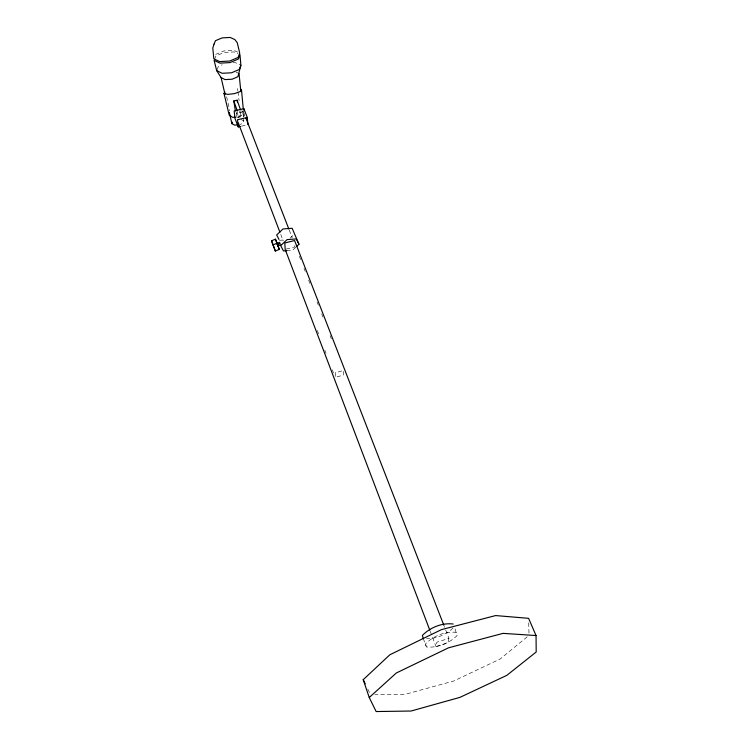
<?xml version="1.0" encoding="UTF-8"?>
<svg xmlns="http://www.w3.org/2000/svg" width="749" height="749" viewBox="0 0 749 749"><rect width="100%" height="100%" fill="white"/><g stroke="black" fill="none" stroke-linecap="round" stroke-linejoin="round"><path stroke-width="0.56" stroke-dasharray="3.75 2.81" d="M448.941 638.373L447.911 642.764L436.012 646.546L436.929 642.183L448.941 638.373L444.288 626.389M242.863 111.685L243.79 120.926L243.051 123.164L240.204 124.465M217.107 69.582L218.362 66.436L222.228 64.788M214.467 59.48L215.909 55.95L224.176 52.477L234.1 51.924L238.013 53.722M290.088 238.145L293.252 235.158M295.771 247.254L292.578 250.241L286.886 250.681M453.098 627.934C446.189 634.675 436.152 638.822 426.537 638.766M527.24 636.819L500.135 659.008L453.735 681L405.125 694.342L374.959 694.314M238.163 117.228L242.695 114.972L243.547 111.854L241.88 110.768M215.646 54.396L223.914 50.932L233.847 50.37L237.77 52.168M286.24 249.089L294.881 246.917L294.778 244.783M241.45 126.178L245.766 125.177M235.233 110.019L237.957 116.264L241.262 115.496L240.813 110.646M237.04 117.677L244.539 115.945L244.258 112.846M279.452 240.307L283.974 239.97M233.051 62.766L235.373 62.644L239.961 64.798M423.269 638.588L426.396 646.949C437.547 648.091 449.175 643.335 457.105 635.564L454.821 628.196M456.459 632.371C445.234 631.07 433.418 635.92 425.516 643.85L426.396 646.949M235.972 72.101L238.013 73.074M241.066 119.503L243.79 120.926M367.787 689.08L369.809 693.265M239.437 111.339L241.262 115.496M289.273 230.168L292.213 237.779M299.375 256.261L300.63 259.519M304 268.217L305.264 271.484M308.635 280.182L309.899 283.44M317.052 301.922L318.316 305.189M321.677 313.887L322.941 317.145M330.103 335.627L331.358 338.894M280.744 234.4L283.244 240.944M317.314 330.468L318.559 333.745M324.794 350.12L326.04 353.388M332.266 369.763L333.52 373.039M430.207 631.267L436.012 646.546M226.619 96.743L229.831 110.927M237.583 88.513L237.854 90.741M237.995 91.855L239.1 100.778M237.48 111.404L237.957 116.264M236.553 116.563L236.328 113.389L243.388 111.657L243.725 116.947M528.71 622.868L529.009 634.206M335.346 372.759L335.178 377.412L343.351 375.08L343.566 370.427L335.346 372.759"/><path stroke-width="1.12" d="M221.095 77.596L225.149 79.591L232.134 79.225L237.892 76.716L240.878 65.229L239.98 54.621L238.332 59.049L229.999 62.598L219.916 63.141L214.102 60.369L216.686 70.64L221.095 77.596L225.056 94.458M238.098 124.952L234.634 125.111L231.928 123.669L232.443 122.181M240.878 65.229L239.343 69.432L231.563 72.784L222.135 73.29L216.686 70.64M235.935 117.265L232.593 117.312L229.231 115.149L223.97 93.4L224.915 91.987M363.218 679.68L389.854 654.766L441.507 629.6L495.632 615.566L528.588 618.328L536.041 635.536L536.2 651.995L506.83 675.355L459.98 697.356L411.061 711.026L376.148 711.55L369.238 697.525L363.218 679.68L365.25 683.865M296.576 246.505L298.973 244.268L292.147 228.286L283.01 228.932L276.653 234.98L278.984 239.418M369.238 697.525L396.315 672.986L448.539 647.81L503.056 633.373L536.041 635.536M271.541 240.794L275.454 239.165L277.851 245.251L279.293 249.389L275.36 251.037L271.541 240.794L275.36 251.037M272.954 244.914L276.877 243.275L275.454 239.165M280.809 244.736L278.057 245.878L277.402 244.567L277.064 243.444L279.817 242.292M277.402 244.567L280.163 243.416M247.919 124.671L247.282 117.462L243.893 108.717L234.175 110.946L234.896 118.173L238.219 126.927L240.373 126.431M247.282 117.462L237.517 119.718L238.219 126.927M235.233 110.019L233.819 100.965L237.133 100.207L240.438 109.597M286.886 250.681L283.478 250.943L280.688 245.653L287.101 239.605L296.286 238.931L298.973 244.268M453.173 624.02C442.004 622.606 430.169 627.465 422.361 635.433L423.269 638.588M223.97 93.4L227.715 94.393L234.512 93.625L240.232 91.547L241.44 89.431L243.228 108.493M277.064 243.444L278.057 245.878M276.877 243.275L279.293 249.389M443.857 625.293L294.582 240.532L284.798 242.985L285.163 249.361L429.795 630.181M245.915 118.173L288.852 229.082M238.36 123.042L279.911 232.218M233.819 100.965L237.115 110.365M229.288 112.434L231.928 123.669M237.133 100.207L237.48 102.473M239.043 73.561L240.775 90.891M243.893 108.717L244.08 110.777M214.036 44.125L212.8 48.048L213.83 58.815L219.654 61.577L229.746 61.034L238.079 57.486L239.727 53.067L237.236 42.665L234.84 39.557L230.13 37.45L222.144 37.909L215.487 40.661L214.036 44.125"/></g></svg>
